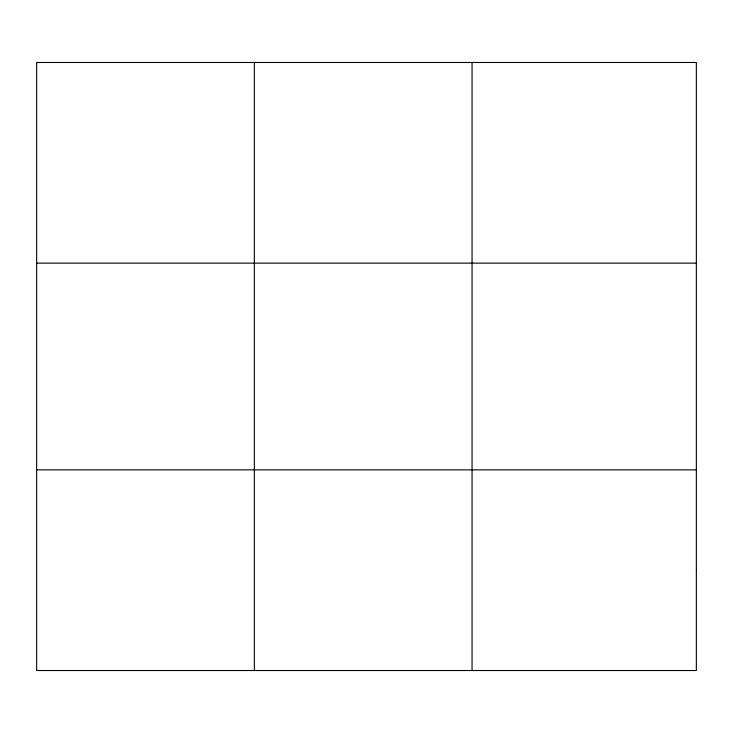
<?xml version="1.0" encoding="UTF-8"?>
<svg xmlns="http://www.w3.org/2000/svg" width="733" height="733" viewBox="0 0 733 733"><rect width="100%" height="100%" fill="white"/><g stroke="black" fill="none" stroke-linecap="round" stroke-linejoin="round"><path stroke-width="1.1" d="M254.351 670.521L254.351 62.479M472.052 670.521L472.052 62.479M36.65 263.138L696.35 263.138M36.65 469.862L696.35 469.862M696.35 570.192L696.35 670.521L36.65 670.521L36.65 62.479L696.35 62.479L696.35 570.192"/></g></svg>
